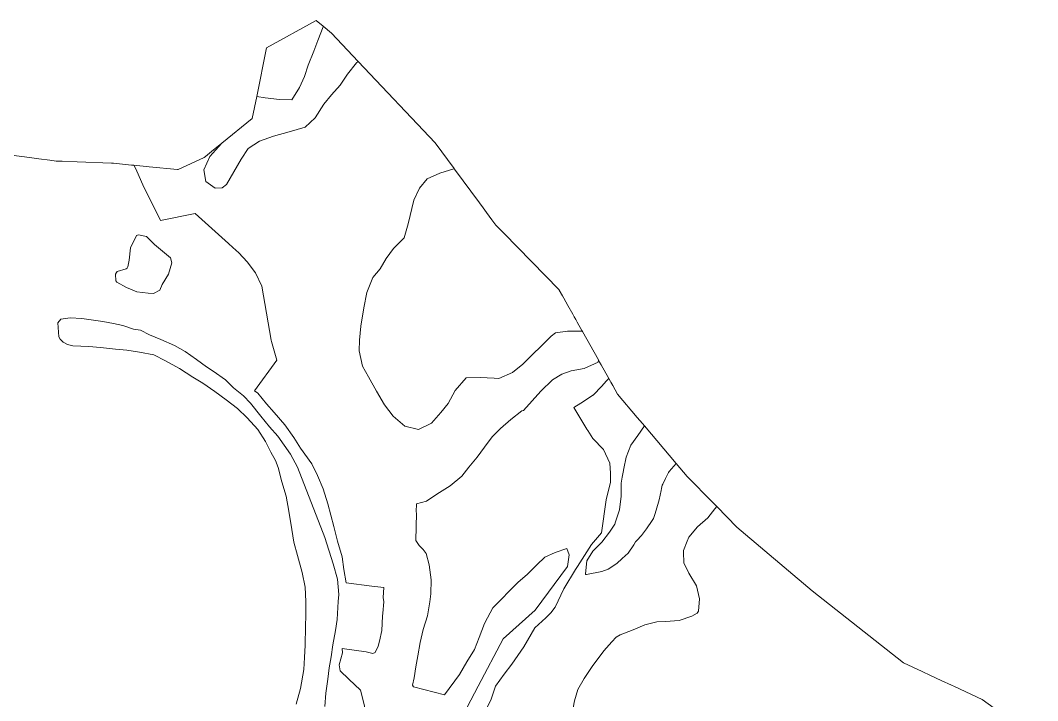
# Model space of a CAD drawing. Header units: metres. Extents: x -436 to 259, y -222 to 285.
# Drawn here: x 27.2 to 211.7, y 47.7 to 171.2 of the extents above; entities that cross this region are included whole.
import ezdxf

# ---------------------------------------------------------------- set-up
doc = ezdxf.new("R2010")
doc.units = ezdxf.units.M
doc.header["$MEASUREMENT"] = 0
doc.layers.add('Nuevo_Estructura - Carga', color=7, linetype='Continuous')
doc.layers.add('Nuevo_Estructura - Carga_Pluma_Nº__89', color=7, linetype='Continuous', lineweight=20, true_color=0x71cebe)

# ---------------------------------------------------------------- blocks, each defined once
blk = doc.blocks.new('Forma_1')
at = {"layer": 'Nuevo_Estructura - Carga_Pluma_Nº__89', "color": 123, "linetype": 'Continuous', "lineweight": 20, "true_color": 0x71cebe, "flags": 128}
for points in [[(71.82, 166.23), (80.85, 171.2)], [(76.45, 156.77), (77.85, 158.98), (78.7, 161.01), (79.41, 163.04), (80.4, 165.63), (81.15, 167.56), (82.09, 169.99), (82.12, 170.13)], [(80.85, 171.2), (82.12, 170.13), (83.63, 168.86), (88.49, 163.72), (102.43, 148.98), (105.89, 144.28), (105.95, 144.2), (105.96, 144.19), (110.45, 138.09), (111.13, 137.16), (111.74, 136.32), (112.73, 134.99), (113.43, 134.03), (113.65, 133.81), (114.88, 132.55), (124.91, 122.26), (124.94, 122.23), (125.54, 121.16), (125.77, 120.75), (126.53, 119.4), (127.39, 117.86), (127.67, 117.36), (127.95, 116.86), (128.21, 116.41), (129.05, 114.9), (129.16, 114.71), (132.04, 109.56), (132.28, 109.13), (132.56, 108.64), (133.94, 106.19), (134.24, 105.64), (134.31, 105.52), (134.66, 104.89), (135.54, 103.33), (139.1, 99.11), (139.58, 98.54), (140.06, 97.97), (140.39, 97.58), (146.18, 90.72), (148.16, 88.38), (152.81, 83.64), (153.1, 83.34), (153.51, 82.93), (157.19, 79.17), (170.85, 67.58), (173.97, 65.12), (187.41, 54.51), (190.81, 52.93), (192.33, 52.22), (194.27, 51.32), (196.09, 50.47), (196.65, 50.21), (201.69, 47.86), (211.75, 40.62)], [(69.26, 153.35), (70.06, 157.36), (71.82, 166.23)], [(88.49, 163.72), (88.14, 163.49), (86.55, 161.45), (85.22, 159.41), (83.63, 157.68), (82.24, 155.99), (80.69, 153.52), (78.82, 151.82)], [(70.06, 157.36), (71.57, 157.14), (74.2, 156.83), (76.45, 156.77)], [(60.46, 144.07), (61.53, 146.47), (63.19, 148.27), (63.74, 148.9), (69.26, 153.35)], [(78.82, 151.82), (75.92, 150.98), (73.09, 150.16), (70.57, 149.24), (68.51, 147.92), (67.23, 145.97), (64.57, 141.37)], [(8.67, 146.91), (11.67, 147.37), (12.32, 147.47), (14.58, 147.82), (15.67, 147.99), (16.26, 147.91), (17.3, 147.78), (18.54, 147.62), (18.99, 147.56), (28.84, 146.28), (30.55, 146.06), (32.54, 145.8), (33.66, 145.65), (33.81, 145.65), (34.79, 145.61), (37.47, 145.51), (43.71, 145.27), (43.96, 145.26), (44.07, 145.25), (47.35, 144.93), (47.79, 144.89), (50.52, 144.62), (55.66, 144.13), (55.79, 144.12)], [(55.79, 144.12), (55.81, 144.13), (60.41, 146.21), (60.52, 146.3), (60.74, 146.47), (61.87, 147.39), (63.74, 148.9)], [(52.61, 134.83), (50.69, 138.79), (49.57, 140.93), (48.14, 144.23), (47.79, 144.89)], [(60.83, 141.93), (60.46, 144.07)], [(100.97, 142.43), (103.29, 143.42), (105.83, 144.22)], [(105.83, 144.22), (105.89, 144.28)], [(96.79, 131.72), (97.54, 134.23), (98.57, 138.56), (99.62, 140.75), (100.97, 142.43)], [(62.53, 140.75), (60.83, 141.93)], [(63.76, 140.81), (62.53, 140.75)], [(64.57, 141.37), (63.76, 140.81)], [(58.91, 136.1), (52.61, 134.83)], [(73.72, 109.5), (72.74, 112.86), (72.67, 113.11), (71.01, 122.92), (69.86, 125.38), (68.3, 127.36), (66.83, 128.97), (65.74, 129.93), (64.91, 130.68), (58.91, 136.1)], [(44.73, 125.58), (46.35, 126.08), (46.56, 126.22), (46.68, 126.41), (46.89, 127.64), (47.13, 129.89), (48.25, 132.12)], [(48.25, 132.12), (48.63, 132.28)], [(48.63, 132.28), (50.05, 131.93)], [(50.05, 131.93), (51.52, 130.47), (54.4, 128.06)], [(96.96, 97.51), (94.81, 99.3), (93.23, 101.36), (91.78, 103.89), (90.37, 106.46), (89.27, 108.43), (88.66, 111.16), (88.72, 113.1), (88.97, 115.65), (89.47, 119), (90.05, 121.77), (91.15, 124.52), (92.43, 126.09), (93.52, 127.98), (94.85, 129.76), (96.79, 131.72)], [(54.4, 128.06), (54.63, 127.18)], [(44.46, 125.09), (44.59, 125.39), (44.73, 125.58)], [(54.63, 127.18), (54.03, 125.08), (52.92, 123.23), (52.46, 122.22)], [(44.5, 123.88), (44.46, 125.09)], [(51.36, 121.62), (50.34, 121.63), (48.28, 121.89), (46.42, 122.67), (44.66, 123.66), (44.5, 123.88)], [(52.46, 122.22), (51.36, 121.62)], [(34.53, 116.94), (33.95, 116.29)], [(33.95, 116.29), (34.16, 113.75)], [(82.4, 46.62), (82.6, 49.04), (82.98, 51.54), (83.22, 53.6), (83.58, 55.63), (83.87, 57.83), (84.35, 60.38), (84.64, 62.42), (84.83, 65.64), (84.96, 66.94), (84.69, 69.71), (83.92, 72.52), (82.39, 77.32), (77.48, 90.09), (76.19, 92.41), (73.88, 95.7), (72.39, 97.37), (70.83, 99.31), (68.95, 101.66), (67.65, 102.99), (65.87, 104.49), (64.39, 105.89), (62.15, 107.49), (60.92, 108.27), (59.14, 109.6), (57.08, 111.09), (55.12, 112.16), (52.69, 113.23), (50.59, 114.11), (48.96, 114.93), (47.7, 115.14), (45.77, 115.77), (44.06, 116.14), (42.12, 116.5), (38.32, 117.08), (36.19, 117.17), (34.53, 116.94)], [(124.26, 114.46), (123.5, 113.82), (121.64, 112.04), (120.09, 110.5), (118.32, 108.75), (116.47, 107.27), (113.99, 106.19), (113.15, 106.2), (110.63, 106.35), (108.07, 106.31)], [(129.16, 114.71), (128.93, 114.73), (126.44, 114.73), (124.26, 114.46)], [(34.15, 113.75), (34.41, 113.28), (34.93, 112.75), (35.7, 112.31), (36.69, 112.09), (39.58, 111.98), (41.71, 111.81), (44.45, 111.49), (46.47, 111.28), (48.81, 110.96), (51.41, 110.48), (53.52, 109.39), (56.04, 107.98), (58.46, 106.41), (60.29, 105.32), (62.48, 103.82), (64.52, 102.28), (66.58, 100.71), (68.31, 99.03), (70.28, 96.92), (71.68, 94.75), (72.64, 92.77), (73.44, 91.29), (73.93, 90.03), (74.61, 87.37), (75.38, 84.78), (75.91, 82.07), (76.42, 78.77), (76.79, 76.42), (77.45, 74.05), (78.33, 70.95), (78.82, 68.27), (78.95, 65.66), (78.94, 63.2), (78.91, 61.14), (78.82, 57.73), (78.7, 55.53), (78.58, 53.35), (77.99, 49.9), (77.22, 47.02)], [(69.66, 103.93), (73.72, 109.5)], [(118.45, 100.38), (121.6, 103.84), (123.74, 105.93), (125.42, 106.97), (127.09, 107.55), (129.49, 107.97), (131.99, 109.12)], [(131.99, 109.12), (132.04, 109.56)], [(108.07, 106.31), (106.05, 103.98), (104.79, 101.62), (103.47, 99.99), (101.77, 98.05), (99.41, 96.92)], [(127.61, 100.88), (128.88, 101.7), (130.97, 103.07), (131.07, 103.13), (131.09, 103.15), (132.65, 104.77), (133.02, 105.17), (133.51, 105.72), (133.94, 106.19)], [(86.29, 69.05), (85.87, 71.45), (85.56, 73.79), (84.73, 76.65), (84.07, 79.31), (83.49, 81.36), (82.97, 83.43), (82.13, 86.11), (81.09, 88.54), (80.03, 90.64), (78, 93.49), (76.77, 95.42), (75.17, 97.74), (73.23, 99.97), (71.85, 101.59), (70.26, 103.48), (69.66, 103.93)], [(99.06, 83.41), (100.88, 83.86), (102.72, 85.16), (105.16, 86.67), (107.26, 88.4), (108.56, 90.04), (110.03, 91.89), (111.38, 93.7), (112.8, 95.55), (114.27, 97.09), (116.18, 98.73), (118.15, 100.31)], [(118.15, 100.31), (118.45, 100.38)], [(132.61, 78.12), (133.45, 84.16), (134.25, 87.33), (134.27, 88.99), (134.14, 90.81), (132.96, 93.25), (131.02, 95.24), (130.13, 96.71), (129.96, 96.99), (127.61, 100.88)], [(99.41, 96.92), (96.96, 97.51)], [(129.98, 73.04), (131.07, 74.81), (132.69, 76.45), (134.08, 78.27), (135.06, 79.71), (135.18, 80.15), (135.88, 82.3), (136.17, 84.82), (136.18, 85.97), (136.2, 87.18), (136.38, 88.26), (136.53, 89.17), (136.66, 89.8), (137.09, 91.89), (137.93, 94.04), (139.19, 95.82), (140.39, 97.58)], [(146.18, 90.72), (144.91, 89.25), (144.76, 89.07), (144.25, 88.03), (143.74, 86.99), (143.64, 86.79), (143.5, 86.16), (143.43, 85.84), (143.05, 84.1), (142.96, 83.69), (142.35, 81.66), (142.07, 80.73), (141.83, 80.37), (140.78, 78.84), (139.88, 77.66), (139.04, 76.75), (138.8, 76.49), (138.47, 75.98), (137.47, 74.43), (136.39, 73.49), (135.37, 72.56), (133.81, 71.57), (132.68, 71.11), (129.88, 70.58), (129.71, 70.55)], [(98.92, 76.73), (99.03, 81.68), (98.96, 81.97), (99.06, 83.41)], [(153.51, 82.93), (153.17, 82.49), (151.88, 80.86), (150.03, 79.2), (148.47, 77.38), (148.16, 76.61), (147.49, 74.95), (147.49, 74.6), (147.53, 72.69)], [(111.25, 45.13), (112.57, 47.94), (113.39, 50.32), (114.98, 52.5), (116.36, 54.3), (118.52, 57.45), (120.53, 60.91), (122.52, 62.7), (123.44, 63.6), (124.21, 64.65), (125.76, 67.96), (127.9, 71.47), (128.23, 72.01), (130.77, 76.02), (132.61, 78.12)], [(98.32, 50.45), (98.62, 51.79), (98.93, 53.82), (99.29, 55.81), (99.72, 58.2), (100.23, 60.61), (101.04, 63.08), (101.44, 65.63), (101.66, 67.08), (101.69, 69.59), (101.37, 72.32), (100.81, 74.39), (100.28, 75.13), (99.55, 75.86), (98.92, 76.73)], [(126.33, 75.31), (124.23, 74.56), (122.31, 73.71), (120.87, 72.3), (119.21, 70.62), (117.46, 69.1), (115.85, 67.56), (114.46, 66.11), (112.89, 64.51), (111.93, 62.73), (111.4, 61.67), (110.44, 59.15), (109.58, 56.93), (108.2, 54.7), (106.85, 52.42), (104.13, 48.71)], [(126.75, 74.15), (126.33, 75.31)], [(126.42, 72.03), (126.75, 74.15)], [(105.61, 41.42), (110.26, 50.29), (114.76, 58.86), (120.57, 64.09), (126.42, 72.03)], [(129.71, 70.55), (129.73, 70.71), (129.98, 73.04)], [(147.53, 72.69), (148.47, 70.83), (149.83, 68.54), (150.4, 66.18), (150.23, 63.89)], [(93.1, 68.2), (90.93, 68.47), (86.29, 69.05)], [(91.57, 56.41), (92.09, 57.56), (92.31, 58.49), (92.76, 60.42), (92.89, 63.02), (92.94, 63.58), (93.11, 65.6), (93.01, 66.38), (93.1, 68.2)], [(150.23, 63.89), (149.97, 63.54), (149.02, 62.99), (146.73, 62.24), (144.23, 62.06), (142.63, 61.99), (140.5, 61.41), (138.37, 60.53), (136.01, 59.59), (135.3, 59.17), (134.48, 58.34), (133.04, 56.71), (130.95, 53.87), (129.44, 51.68), (128.35, 49.69), (127.74, 47.63), (127.27, 45.37), (126.73, 42.32), (126.1, 39.55), (125.3, 37.07), (124.28, 34.88), (122.83, 32.41)], [(85.18, 53.05), (85.03, 54.19), (85.63, 56.34), (85.57, 57.14)], [(85.57, 57.14), (89.89, 56.5), (91.1, 56.22)], [(91.1, 56.22), (91.57, 56.41)], [(88.86, 49.59), (86.75, 51.57), (85.18, 53.05)], [(98.48, 50.18), (98.32, 50.45)], [(104.13, 48.71), (98.48, 50.18)], [(87.48, 36.44), (88.34, 39.06), (88.89, 41.04), (89.23, 43.39), (89.63, 46.74), (88.86, 49.59)]]:
    blk.add_lwpolyline(points, dxfattribs=at)

msp = doc.modelspace()

# ---------------------------------------------------------------- block references
at = {"layer": 'Nuevo_Estructura - Carga', "linetype": 'Continuous', "lineweight": 0}
msp.add_blockref('Forma_1', (0, 0), dxfattribs=at)

doc.saveas('drawing.dxf')
